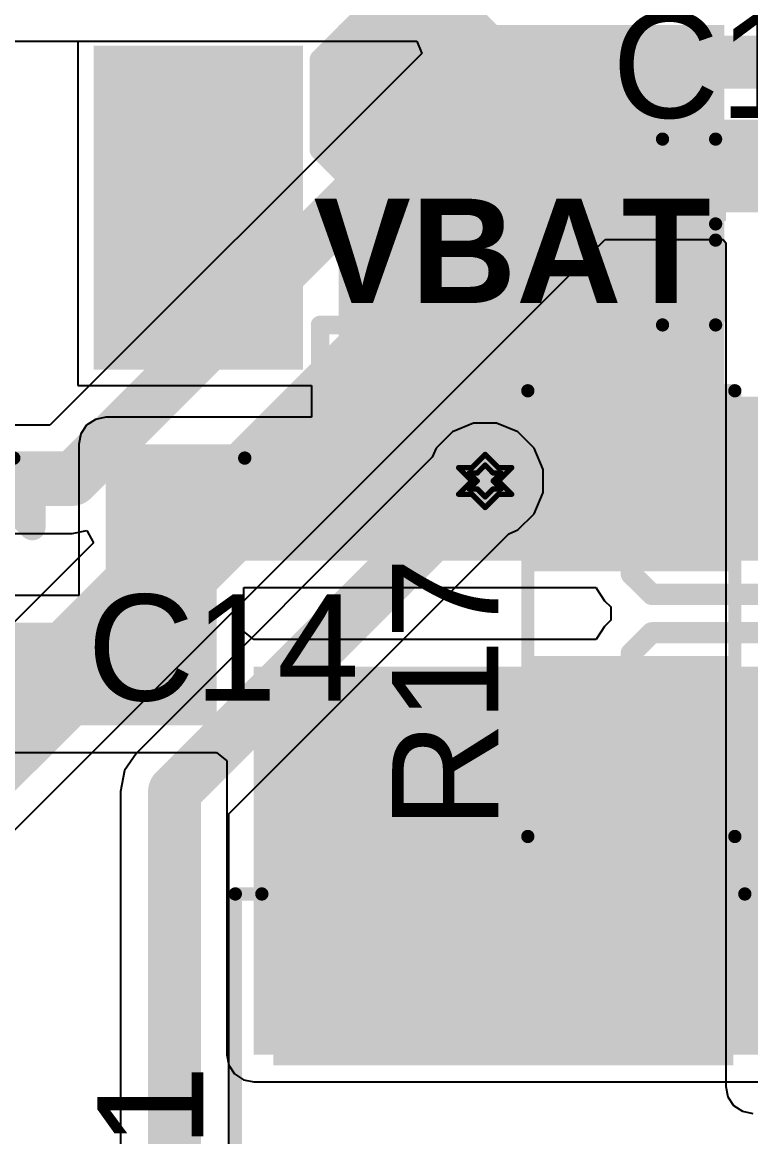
# Model space of a CAD drawing. Header units: inches. Extents: x -18 to 237, y -41 to 211.
# Drawn here: x 17.44 to 24.42, y 99.42 to 110.09 of the extents above; entities that cross this region are included whole.
import ezdxf

# ---------------------------------------------------------------- set-up
doc = ezdxf.new("R2010")
doc.units = ezdxf.units.IN
for name, color, linetype in [('Bottom Layer', 5, 'Continuous'), ('Bottom Solder', 6, 'Continuous'), ('Drill Drawing', 1, 'Continuous'), ('Top Layer', 1, 'Continuous'), ('Top Overlay', 2, 'Continuous'), ('Top Paste', 8, 'Continuous'), ('Top Solder', 216, 'Continuous'), ('Via Holes', 16, 'Continuous')]:
    doc.layers.add(name, color=color, linetype=linetype)
doc.styles.add('Arial', font='', dxfattribs={"height": 0.2})
doc.styles.add('Arial_Bold', font='', dxfattribs={"height": 0.2})
doc.styles.get('Arial').set_extended_font_data('Arial')
doc.styles.get('Arial_Bold').set_extended_font_data('Arial', bold=True)

# ---------------------------------------------------------------- blocks, each defined once
blk = doc.blocks.new('R___1206_66')
at = {"layer": 'Top Layer'}
for points in [[(-2.032, 0.889), (-0.508, 0.889), (-0.508, -0.889), (-2.032, -0.889)], [(0.508, 0.889), (2.032, 0.889), (2.032, -0.889), (0.508, -0.889)]]:
    blk.add_hatch(color=1, dxfattribs=at).paths.add_polyline_path(points)
at = {"layer": 'Top Paste'}
for points in [[(-2.032, 0.889), (-0.508, 0.889), (-0.508, -0.889), (-2.032, -0.889)], [(0.508, 0.889), (2.032, 0.889), (2.032, -0.889), (0.508, -0.889)]]:
    blk.add_hatch(color=8, dxfattribs=at).paths.add_polyline_path(points)
at = {"layer": 'Top Solder'}
for points in [[(-2.1336, 0.9906), (-0.4064, 0.9906), (-0.4064, -0.9906), (-2.1336, -0.9906)], [(0.4064, 0.9906), (2.1336, 0.9906), (2.1336, -0.9906), (0.4064, -0.9906)]]:
    blk.add_hatch(color=216, dxfattribs=at).paths.add_polyline_path(points)
at = {"layer": 'Top Overlay'}
for points in [[(-2.1336, 0.9906, 0.127, 0.127, 0), (2.1336, 0.9906, 0.127, 0.127, 0)], [(-2.1336, 0.9906, 0.127, 0.127, 0), (-2.1336, -0.9906, 0.127, 0.127, 0)], [(2.1336, 0.9906, 0.127, 0.127, 0), (2.1336, -0.9906, 0.127, 0.127, 0)], [(-2.1336, -0.9906, 0.127, 0.127, 0), (2.1336, -0.9906, 0.127, 0.127, 0)]]:
    blk.add_lwpolyline(points, format="xyseb", dxfattribs=at)
for points in [[(-2.16535, 0.9906, 0.0635, 0.0635, 1), (-2.10185, 0.9906, 0.0635, 0.0635, 1)], [(-2.16535, 0.9906, 0.0635, 0.0635, 1), (-2.10185, 0.9906, 0.0635, 0.0635, 1)], [(2.10185, 0.9906, 0.0635, 0.0635, 1), (2.16535, 0.9906, 0.0635, 0.0635, 1)], [(2.10185, 0.9906, 0.0635, 0.0635, 1), (2.16535, 0.9906, 0.0635, 0.0635, 1)], [(-2.16535, -0.9906, 0.0635, 0.0635, 1), (-2.10185, -0.9906, 0.0635, 0.0635, 1)], [(-2.16535, -0.9906, 0.0635, 0.0635, 1), (-2.10185, -0.9906, 0.0635, 0.0635, 1)], [(2.10185, -0.9906, 0.0635, 0.0635, 1), (2.16535, -0.9906, 0.0635, 0.0635, 1)], [(2.10185, -0.9906, 0.0635, 0.0635, 1), (2.16535, -0.9906, 0.0635, 0.0635, 1)]]:
    blk.add_lwpolyline(points, format="xyseb", close=True, dxfattribs=at)
blk = doc.blocks.new('T__________91')
at = {"layer": 'Top Layer'}
blk.add_hatch(color=1, dxfattribs=at).paths.add_polyline_path([(0.381, 0.762), (-0.381, 0.762), (-0.762, 0.381), (-0.762, -0.381), (-0.381, -0.762), (0.381, -0.762), (0.762, -0.381), (0.762, 0.381)])
at = {"layer": 'Top Paste'}
blk.add_hatch(color=8, dxfattribs=at).paths.add_polyline_path([(0.381, 0.762), (-0.381, 0.762), (-0.762, 0.381), (-0.762, -0.381), (-0.381, -0.762), (0.381, -0.762), (0.762, -0.381), (0.762, 0.381)])
at = {"layer": 'Top Solder'}
blk.add_hatch(color=216, dxfattribs=at).paths.add_polyline_path([(0.432, 0.864), (-0.432, 0.864), (-0.864, 0.432), (-0.864, -0.432), (-0.432, -0.864), (0.432, -0.864), (0.864, -0.432), (0.864, 0.432)])
at = {"layer": 'Top Overlay'}
for points in [[(-0.432, 0.94, 0.2, 0.2, 0), (-0.94, 0.432, 0.2, 0.2, 0)], [(-0.432, 0.94, 0.2, 0.2, 0), (0.432, 0.94, 0.2, 0.2, 0)], [(-0.432, 0.94, 0.2, 0.2, 0), (0.432, 0.94, 0.2, 0.2, 0)], [(0.432, 0.94, 0.2, 0.2, 0), (0.94, 0.432, 0.2, 0.2, 0)], [(-0.94, 0.432, 0.2, 0.2, 0), (-0.94, -0.432, 0.2, 0.2, 0)], [(0.94, 0.432, 0.2, 0.2, 0), (0.94, -0.432, 0.2, 0.2, 0)], [(-0.94, -0.432, 0.2, 0.2, 0), (-0.432, -0.94, 0.2, 0.2, 0)], [(0.94, -0.432, 0.2, 0.2, 0), (0.432, -0.94, 0.2, 0.2, 0)], [(-0.432, -0.94, 0.2, 0.2, 0), (0.432, -0.94, 0.2, 0.2, 0)], [(-0.432, -0.94, 0.2, 0.2, 0), (0.432, -0.94, 0.2, 0.2, 0)]]:
    blk.add_lwpolyline(points, format="xyseb", dxfattribs=at)
for points in [[(-0.482, 0.94, 0.1, 0.1, 1), (-0.382, 0.94, 0.1, 0.1, 1)], [(-0.482, 0.94, 0.1, 0.1, 1), (-0.382, 0.94, 0.1, 0.1, 1)], [(-0.482, 0.94, 0.1, 0.1, 1), (-0.382, 0.94, 0.1, 0.1, 1)], [(0.382, 0.94, 0.1, 0.1, 1), (0.482, 0.94, 0.1, 0.1, 1)], [(0.382, 0.94, 0.1, 0.1, 1), (0.482, 0.94, 0.1, 0.1, 1)], [(0.382, 0.94, 0.1, 0.1, 1), (0.482, 0.94, 0.1, 0.1, 1)], [(-0.99, 0.432, 0.1, 0.1, 1), (-0.89, 0.432, 0.1, 0.1, 1)], [(-0.99, 0.432, 0.1, 0.1, 1), (-0.89, 0.432, 0.1, 0.1, 1)], [(0.89, 0.432, 0.1, 0.1, 1), (0.99, 0.432, 0.1, 0.1, 1)], [(0.89, 0.432, 0.1, 0.1, 1), (0.99, 0.432, 0.1, 0.1, 1)], [(-0.99, -0.432, 0.1, 0.1, 1), (-0.89, -0.432, 0.1, 0.1, 1)], [(-0.99, -0.432, 0.1, 0.1, 1), (-0.89, -0.432, 0.1, 0.1, 1)], [(0.89, -0.432, 0.1, 0.1, 1), (0.99, -0.432, 0.1, 0.1, 1)], [(0.89, -0.432, 0.1, 0.1, 1), (0.99, -0.432, 0.1, 0.1, 1)], [(-0.482, -0.94, 0.1, 0.1, 1), (-0.382, -0.94, 0.1, 0.1, 1)], [(-0.482, -0.94, 0.1, 0.1, 1), (-0.382, -0.94, 0.1, 0.1, 1)], [(-0.482, -0.94, 0.1, 0.1, 1), (-0.382, -0.94, 0.1, 0.1, 1)], [(0.382, -0.94, 0.1, 0.1, 1), (0.482, -0.94, 0.1, 0.1, 1)], [(0.382, -0.94, 0.1, 0.1, 1), (0.482, -0.94, 0.1, 0.1, 1)], [(0.382, -0.94, 0.1, 0.1, 1), (0.482, -0.94, 0.1, 0.1, 1)]]:
    blk.add_lwpolyline(points, format="xyseb", close=True, dxfattribs=at)
blk = doc.blocks.new('VLS5045EX_3R3N_102')
at = {"layer": 'Top Layer'}
for points in [[(-2.6, 2.1), (-1, 2.1), (-1, -2.1), (-2.6, -2.1)], [(1, 2.1), (2.6, 2.1), (2.6, -2.1), (1, -2.1)]]:
    blk.add_hatch(color=1, dxfattribs=at).paths.add_polyline_path(points)
at = {"layer": 'Top Paste'}
for points in [[(-2.6, 2.1), (-1, 2.1), (-1, -2.1), (-2.6, -2.1)], [(1, 2.1), (2.6, 2.1), (2.6, -2.1), (1, -2.1)]]:
    blk.add_hatch(color=8, dxfattribs=at).paths.add_polyline_path(points)
at = {"layer": 'Top Solder'}
for points in [[(-2.702, 2.202), (-0.898, 2.202), (-0.898, -2.202), (-2.702, -2.202)], [(0.898, 2.202), (2.702, 2.202), (2.702, -2.202), (0.898, -2.202)]]:
    blk.add_hatch(color=216, dxfattribs=at).paths.add_polyline_path(points)
at = {"layer": 'Top Overlay'}
for points in [[(-2.54, 2.565, 0.127, 0.127, 0), (2.54, 2.565, 0.127, 0.127, 0)], [(-2.54, 2.565, 0.127, 0.127, 0), (-2.54, 2.311, 0.127, 0.127, 0)], [(2.54, 2.565, 0.127, 0.127, 0), (2.54, 2.311, 0.127, 0.127, 0)], [(-2.54, -2.311, 0.127, 0.127, 0), (-2.54, -2.565, 0.127, 0.127, 0)], [(2.54, -2.311, 0.127, 0.127, 0), (2.54, -2.565, 0.127, 0.127, 0)], [(-2.54, -2.565, 0.127, 0.127, 0), (2.54, -2.565, 0.127, 0.127, 0)]]:
    blk.add_lwpolyline(points, format="xyseb", dxfattribs=at)
for points in [[(-2.572, 2.565, 0.0635, 0.0635, 1), (-2.508, 2.565, 0.0635, 0.0635, 1)], [(-2.572, 2.565, 0.0635, 0.0635, 1), (-2.508, 2.565, 0.0635, 0.0635, 1)], [(2.508, 2.565, 0.0635, 0.0635, 1), (2.572, 2.565, 0.0635, 0.0635, 1)], [(2.508, 2.565, 0.0635, 0.0635, 1), (2.572, 2.565, 0.0635, 0.0635, 1)], [(-2.572, 2.311, 0.0635, 0.0635, 1), (-2.508, 2.311, 0.0635, 0.0635, 1)], [(2.508, 2.311, 0.0635, 0.0635, 1), (2.572, 2.311, 0.0635, 0.0635, 1)], [(-2.572, -2.311, 0.0635, 0.0635, 1), (-2.508, -2.311, 0.0635, 0.0635, 1)], [(2.508, -2.311, 0.0635, 0.0635, 1), (2.572, -2.311, 0.0635, 0.0635, 1)], [(-2.572, -2.565, 0.0635, 0.0635, 1), (-2.508, -2.565, 0.0635, 0.0635, 1)], [(-2.572, -2.565, 0.0635, 0.0635, 1), (-2.508, -2.565, 0.0635, 0.0635, 1)], [(2.508, -2.565, 0.0635, 0.0635, 1), (2.572, -2.565, 0.0635, 0.0635, 1)], [(2.508, -2.565, 0.0635, 0.0635, 1), (2.572, -2.565, 0.0635, 0.0635, 1)]]:
    blk.add_lwpolyline(points, format="xyseb", close=True, dxfattribs=at)
blk = doc.blocks.new('1_25_2PWB_108')
at = {"layer": 'Top Layer'}
for points in [[(-1.025, 2.175), (-0.225, 2.175), (-0.225, 0.375), (-1.025, 0.375)], [(0.225, 2.175), (1.025, 2.175), (1.025, 0.375), (0.225, 0.375)], [(-3.875, 0.175), (-2.075, 0.175), (-2.075, -2.725), (-3.875, -2.725)], [(3.875, -2.725), (2.075, -2.725), (2.075, 0.175), (3.875, 0.175)]]:
    blk.add_hatch(color=1, dxfattribs=at).paths.add_polyline_path(points)
at = {"layer": 'Top Paste'}
for points in [[(-1.025, 2.175), (-0.225, 2.175), (-0.225, 0.375), (-1.025, 0.375)], [(0.225, 2.175), (1.025, 2.175), (1.025, 0.375), (0.225, 0.375)], [(-3.875, 0.175), (-2.075, 0.175), (-2.075, -2.725), (-3.875, -2.725)], [(3.875, -2.725), (2.075, -2.725), (2.075, 0.175), (3.875, 0.175)]]:
    blk.add_hatch(color=8, dxfattribs=at).paths.add_polyline_path(points)
at = {"layer": 'Top Solder'}
for points in [[(-1.127, 2.277), (-0.123, 2.277), (-0.123, 0.273), (-1.127, 0.273)], [(0.123, 2.277), (1.127, 2.277), (1.127, 0.273), (0.123, 0.273)], [(-3.977, 0.277), (-1.973, 0.277), (-1.973, -2.827), (-3.977, -2.827)], [(3.977, -2.827), (1.973, -2.827), (1.973, 0.277), (3.977, 0.277)]]:
    blk.add_hatch(color=216, dxfattribs=at).paths.add_polyline_path(points)
at = {"layer": 'Top Overlay'}
for points in [[(-1.387, 1.783, 0.254, 0.254, 0), (-1.387, 1.529, 0.254, 0.254, 0)], [(-1.26, 1.656, 0.254, 0.254, 0), (-1.387, 1.783, 0.254, 0.254, 0)], [(-1.26, 1.656, 0.254, 0.254, 0), (-1.387, 1.529, 0.254, 0.254, 0)], [(-1.209, 1.123, 0.127, 0.127, 0), (-3.419, 1.123, 0.127, 0.127, 0)], [(3.419, 1.123, 0.127, 0.127, 0), (1.209, 1.123, 0.127, 0.127, 0)], [(0.025, -2.921, 0.254, 0.254, 0), (-0.229, -3.175, 0.254, 0.254, 0)], [(0.279, -3.175, 0.254, 0.254, 0), (0.025, -2.921, 0.254, 0.254, 0)], [(0.279, -3.175, 0.254, 0.254, 0), (-0.229, -3.175, 0.254, 0.254, 0)], [(3.524, -3.48, 0.127, 0.127, 0), (-3.597, -3.475, 0.127, 0.127, 0)]]:
    blk.add_lwpolyline(points, format="xyseb", dxfattribs=at)
for points in [[(-1.45, 1.783, 0.127, 0.127, 1), (-1.323, 1.783, 0.127, 0.127, 1)], [(-1.45, 1.783, 0.127, 0.127, 1), (-1.323, 1.783, 0.127, 0.127, 1)], [(-1.323, 1.656, 0.127, 0.127, 1), (-1.196, 1.656, 0.127, 0.127, 1)], [(-1.323, 1.656, 0.127, 0.127, 1), (-1.196, 1.656, 0.127, 0.127, 1)], [(-1.45, 1.529, 0.127, 0.127, 1), (-1.323, 1.529, 0.127, 0.127, 1)], [(-1.45, 1.529, 0.127, 0.127, 1), (-1.323, 1.529, 0.127, 0.127, 1)], [(-3.451, 1.123, 0.0635, 0.0635, 1), (-3.387, 1.123, 0.0635, 0.0635, 1)], [(-1.241, 1.123, 0.0635, 0.0635, 1), (-1.177, 1.123, 0.0635, 0.0635, 1)], [(1.177, 1.123, 0.0635, 0.0635, 1), (1.241, 1.123, 0.0635, 0.0635, 1)], [(3.387, 1.123, 0.0635, 0.0635, 1), (3.451, 1.123, 0.0635, 0.0635, 1)], [(-0.038, -2.921, 0.127, 0.127, 1), (0.089, -2.921, 0.127, 0.127, 1)], [(-0.038, -2.921, 0.127, 0.127, 1), (0.089, -2.921, 0.127, 0.127, 1)], [(-0.292, -3.175, 0.127, 0.127, 1), (-0.165, -3.175, 0.127, 0.127, 1)], [(-0.292, -3.175, 0.127, 0.127, 1), (-0.165, -3.175, 0.127, 0.127, 1)], [(0.216, -3.175, 0.127, 0.127, 1), (0.343, -3.175, 0.127, 0.127, 1)], [(0.216, -3.175, 0.127, 0.127, 1), (0.343, -3.175, 0.127, 0.127, 1)], [(-3.629, -3.475, 0.0635, 0.0635, 1), (-3.565, -3.475, 0.0635, 0.0635, 1)], [(3.492, -3.48, 0.0635, 0.0635, 1), (3.556, -3.48, 0.0635, 0.0635, 1)]]:
    blk.add_lwpolyline(points, format="xyseb", close=True, dxfattribs=at)
blk = doc.blocks.new('C___0402_149')
at = {"layer": 'Top Layer'}
for points in [[(-0.699, -0.318), (-0.699, 0.318), (-0.241, 0.318), (-0.241, -0.318)], [(0.241, -0.318), (0.241, 0.318), (0.699, 0.318), (0.699, -0.318)]]:
    blk.add_hatch(color=1, dxfattribs=at).paths.add_polyline_path(points)
at = {"layer": 'Top Paste'}
for points in [[(-0.699, -0.318), (-0.699, 0.318), (-0.241, 0.318), (-0.241, -0.318)], [(0.241, -0.318), (0.241, 0.318), (0.699, 0.318), (0.699, -0.318)]]:
    blk.add_hatch(color=8, dxfattribs=at).paths.add_polyline_path(points)
at = {"layer": 'Top Solder'}
for points in [[(-0.758, -0.377), (-0.758, 0.377), (-0.181, 0.377), (-0.181, -0.377)], [(0.181, -0.377), (0.181, 0.377), (0.758, 0.377), (0.758, -0.377)]]:
    blk.add_hatch(color=216, dxfattribs=at).paths.add_polyline_path(points)
at = {"layer": 'Top Overlay'}
for points in [[(-0.787, -0.406, 0.127, 0.127, 0), (-0.787, 0.406, 0.127, 0.127, 0)], [(-0.787, 0.406, 0.127, 0.127, 0), (-0.279, 0.406, 0.127, 0.127, 0)], [(0.279, 0.406, 0.127, 0.127, 0), (0.787, 0.406, 0.127, 0.127, 0)], [(0.787, -0.406, 0.127, 0.127, 0), (0.787, 0.406, 0.127, 0.127, 0)], [(-0.787, -0.406, 0.127, 0.127, 0), (-0.279, -0.406, 0.127, 0.127, 0)], [(0.279, -0.406, 0.127, 0.127, 0), (0.787, -0.406, 0.127, 0.127, 0)]]:
    blk.add_lwpolyline(points, format="xyseb", dxfattribs=at)
for points in [[(-0.819, 0.406, 0.0635, 0.0635, 1), (-0.756, 0.406, 0.0635, 0.0635, 1)], [(-0.819, 0.406, 0.0635, 0.0635, 1), (-0.756, 0.406, 0.0635, 0.0635, 1)], [(-0.311, 0.406, 0.0635, 0.0635, 1), (-0.248, 0.406, 0.0635, 0.0635, 1)], [(0.248, 0.406, 0.0635, 0.0635, 1), (0.311, 0.406, 0.0635, 0.0635, 1)], [(0.756, 0.406, 0.0635, 0.0635, 1), (0.819, 0.406, 0.0635, 0.0635, 1)], [(0.756, 0.406, 0.0635, 0.0635, 1), (0.819, 0.406, 0.0635, 0.0635, 1)], [(-0.819, -0.406, 0.0635, 0.0635, 1), (-0.756, -0.406, 0.0635, 0.0635, 1)], [(-0.819, -0.406, 0.0635, 0.0635, 1), (-0.756, -0.406, 0.0635, 0.0635, 1)], [(-0.311, -0.406, 0.0635, 0.0635, 1), (-0.248, -0.406, 0.0635, 0.0635, 1)], [(0.248, -0.406, 0.0635, 0.0635, 1), (0.311, -0.406, 0.0635, 0.0635, 1)], [(0.756, -0.406, 0.0635, 0.0635, 1), (0.819, -0.406, 0.0635, 0.0635, 1)], [(0.756, -0.406, 0.0635, 0.0635, 1), (0.819, -0.406, 0.0635, 0.0635, 1)]]:
    blk.add_lwpolyline(points, format="xyseb", close=True, dxfattribs=at)
blk = doc.blocks.new('C___0402_150')
at = {"layer": 'Top Layer'}
for points in [[(-0.699, -0.318), (-0.699, 0.318), (-0.241, 0.318), (-0.241, -0.318)], [(0.241, -0.318), (0.241, 0.318), (0.699, 0.318), (0.699, -0.318)]]:
    blk.add_hatch(color=1, dxfattribs=at).paths.add_polyline_path(points)
at = {"layer": 'Top Paste'}
for points in [[(-0.699, -0.318), (-0.699, 0.318), (-0.241, 0.318), (-0.241, -0.318)], [(0.241, -0.318), (0.241, 0.318), (0.699, 0.318), (0.699, -0.318)]]:
    blk.add_hatch(color=8, dxfattribs=at).paths.add_polyline_path(points)
at = {"layer": 'Top Solder'}
for points in [[(-0.758, -0.377), (-0.758, 0.377), (-0.181, 0.377), (-0.181, -0.377)], [(0.181, -0.377), (0.181, 0.377), (0.758, 0.377), (0.758, -0.377)]]:
    blk.add_hatch(color=216, dxfattribs=at).paths.add_polyline_path(points)
at = {"layer": 'Top Overlay'}
for points in [[(-0.787, 0.406, 0.127, 0.127, 0), (-0.279, 0.406, 0.127, 0.127, 0)], [(-0.787, -0.406, 0.127, 0.127, 0), (-0.787, 0.406, 0.127, 0.127, 0)], [(0.279, 0.406, 0.127, 0.127, 0), (0.787, 0.406, 0.127, 0.127, 0)], [(0.787, -0.406, 0.127, 0.127, 0), (0.787, 0.406, 0.127, 0.127, 0)], [(-0.787, -0.406, 0.127, 0.127, 0), (-0.279, -0.406, 0.127, 0.127, 0)], [(0.279, -0.406, 0.127, 0.127, 0), (0.787, -0.406, 0.127, 0.127, 0)]]:
    blk.add_lwpolyline(points, format="xyseb", dxfattribs=at)
for points in [[(-0.819, 0.406, 0.0635, 0.0635, 1), (-0.756, 0.406, 0.0635, 0.0635, 1)], [(-0.819, 0.406, 0.0635, 0.0635, 1), (-0.756, 0.406, 0.0635, 0.0635, 1)], [(-0.311, 0.406, 0.0635, 0.0635, 1), (-0.248, 0.406, 0.0635, 0.0635, 1)], [(0.248, 0.406, 0.0635, 0.0635, 1), (0.311, 0.406, 0.0635, 0.0635, 1)], [(0.756, 0.406, 0.0635, 0.0635, 1), (0.819, 0.406, 0.0635, 0.0635, 1)], [(0.756, 0.406, 0.0635, 0.0635, 1), (0.819, 0.406, 0.0635, 0.0635, 1)], [(-0.819, -0.406, 0.0635, 0.0635, 1), (-0.756, -0.406, 0.0635, 0.0635, 1)], [(-0.819, -0.406, 0.0635, 0.0635, 1), (-0.756, -0.406, 0.0635, 0.0635, 1)], [(-0.311, -0.406, 0.0635, 0.0635, 1), (-0.248, -0.406, 0.0635, 0.0635, 1)], [(0.248, -0.406, 0.0635, 0.0635, 1), (0.311, -0.406, 0.0635, 0.0635, 1)], [(0.756, -0.406, 0.0635, 0.0635, 1), (0.819, -0.406, 0.0635, 0.0635, 1)], [(0.756, -0.406, 0.0635, 0.0635, 1), (0.819, -0.406, 0.0635, 0.0635, 1)]]:
    blk.add_lwpolyline(points, format="xyseb", close=True, dxfattribs=at)

msp = doc.modelspace()

# ---------------------------------------------------------------- hatches: boundary and pattern name
at = {"layer": 'Bottom Layer'}
h = msp.add_hatch(color=5, dxfattribs=at)
edge = h.paths.add_edge_path()
edge.add_arc((21.874, 105.697), 0.3, 0, 360)
at = {"layer": 'Bottom Solder'}
h = msp.add_hatch(color=6, dxfattribs=at)
edge = h.paths.add_edge_path()
edge.add_arc((21.874, 105.697), 0.402, 0, 360)
at = {"layer": 'Top Layer'}
for points in [[(20.472, 104.935), (24.162, 104.935), (24.162, 110.062), (20.472, 110.062)], [(22.384, 104.935), (28.227, 104.935), (28.227, 106.504), (22.384, 106.504)], [(18.243, 104.935), (22.836, 104.935), (22.836, 106.048), (18.243, 106.048)], [(18.243, 106.048), (18.243, 103.455), (19.304, 103.455), (19.304, 106.048)], [(15.011, 103.356), (19.304, 103.356), (19.304, 104.342), (15.011, 104.342)], [(19.66, 100.203), (25.425, 100.203), (25.425, 103.919), (19.66, 103.919)]]:
    msp.add_hatch(color=1, dxfattribs=at).paths.add_polyline_path(points)
h = msp.add_hatch(color=1, dxfattribs=at)
edge = h.paths.add_edge_path()
edge.add_arc((21.874, 105.697), 0.3, 0, 360)
at = {"layer": 'Top Solder'}
h = msp.add_hatch(color=216, dxfattribs=at)
edge = h.paths.add_edge_path()
edge.add_arc((21.874, 105.697), 0.402, 0, 360)
at = {"layer": 'Via Holes'}
h = msp.add_hatch(color=7, dxfattribs=at)
edge = h.paths.add_edge_path()
edge.add_arc((21.874, 105.697), 0.15, 0, 360)

# ---------------------------------------------------------------- linework, layer by layer
at = {"layer": 'Bottom Layer'}
for p, q in [((-2.794, 109.909), (21.22, 109.909)), ((21.22, 109.909), (21.269, 109.791)), ((21.269, 109.791), (17.707, 106.23)), ((16.245, 101.232), (23.021, 108.008)), ((23.021, 108.008), (24.151, 108.008)), ((24.151, 108.008), (24.176, 107.978)), ((24.176, 107.978), (24.176, 107.445)), ((24.176, 107.445), (24.176, 100.841)), ((17.707, 106.23), (13.38, 106.23)), ((21.56, 106.167), (21.405, 106.011)), ((21.764, 106.251), (21.56, 106.167)), ((21.984, 106.251), (21.764, 106.251)), ((22.188, 106.167), (21.984, 106.251)), ((22.344, 106.011), (22.188, 106.167)), ((21.405, 106.011), (21.368, 105.924)), ((22.428, 105.807), (22.344, 106.011)), ((21.368, 105.924), (18.536, 103.092)), ((22.428, 105.587), (22.428, 105.807)), ((22.344, 105.383), (22.428, 105.587)), ((22.188, 105.228), (22.344, 105.383)), ((17.922, 105.194), (18.062, 105.222)), ((18.062, 105.222), (18.125, 105.105)), ((22.101, 105.191), (22.188, 105.228)), ((13.38, 105.194), (17.922, 105.194)), ((18.125, 105.105), (15.455, 102.435)), ((19.42, 102.511), (22.101, 105.191)), ((18.536, 103.092), (18.424, 102.924)), ((18.424, 102.924), (18.384, 102.725)), ((18.384, 102.725), (18.384, 87.736)), ((19.42, 94.691), (19.42, 102.511)), ((24.176, 100.841), (24.176, 99.901)), ((24.176, 99.901), (24.196, 99.802)), ((24.196, 99.802), (24.252, 99.718)), ((24.252, 99.718), (24.336, 99.662)), ((24.336, 99.662), (24.435, 99.642))]:
    msp.add_line(p, q, dxfattribs=at)
for points in [[(17.922, 105.712, 0.508, 0.508, 0), (21.916, 109.706, 0.508, 0.508, 0)], [(21.916, 109.706, 0.508, 0.508, 0), (38.758, 109.706, 0.508, 0.508, 0)], [(15.747, 101.73, 0.889, 0.889, 0), (22.73, 108.713, 0.889, 0.889, 0)], [(22.73, 108.713, 0.889, 0.889, 0), (35.461, 108.713, 0.889, 0.889, 0)], [(13.183, 105.712, 0.508, 0.508, 0), (17.922, 105.712, 0.508, 0.508, 0)], [(18.902, 102.725, 0.508, 0.508, 0), (21.874, 105.697, 0.508, 0.508, 0)], [(18.902, 87.736, 0.508, 0.508, 0), (18.902, 102.725, 0.508, 0.508, 0)]]:
    msp.add_lwpolyline(points, format="xyseb", dxfattribs=at)
for points in [[(21.789, 109.706, 0.254, 0.254, 1), (22.043, 109.706, 0.254, 0.254, 1)], [(21.789, 109.706, 0.254, 0.254, 1), (22.043, 109.706, 0.254, 0.254, 1)], [(22.507, 108.713, 0.445, 0.445, 1), (22.952, 108.713, 0.445, 0.445, 1)], [(22.507, 108.713, 0.445, 0.445, 1), (22.952, 108.713, 0.445, 0.445, 1)], [(17.795, 105.712, 0.254, 0.254, 1), (18.049, 105.712, 0.254, 0.254, 1)], [(17.795, 105.712, 0.254, 0.254, 1), (18.049, 105.712, 0.254, 0.254, 1)], [(21.747, 105.697, 0.254, 0.254, 1), (22.001, 105.697, 0.254, 0.254, 1)], [(18.775, 102.725, 0.254, 0.254, 1), (19.029, 102.725, 0.254, 0.254, 1)], [(18.775, 102.725, 0.254, 0.254, 1), (19.029, 102.725, 0.254, 0.254, 1)]]:
    msp.add_lwpolyline(points, format="xyseb", close=True, dxfattribs=at)
at = {"layer": 'Drill Drawing'}
for points in [[(21.747, 105.824, 0.0508, 0.0508, 0), (21.874, 105.951, 0.0508, 0.0508, 0)], [(21.874, 105.951, 0.0508, 0.0508, 0), (22.001, 105.824, 0.0508, 0.0508, 0)], [(21.62, 105.824, 0.0508, 0.0508, 0), (21.747, 105.697, 0.0508, 0.0508, 0)], [(21.62, 105.824, 0.0508, 0.0508, 0), (21.747, 105.824, 0.0508, 0.0508, 0)], [(21.798, 105.773, 0.0508, 0.0508, 0), (21.874, 105.85, 0.0508, 0.0508, 0)], [(21.874, 105.85, 0.0508, 0.0508, 0), (21.95, 105.773, 0.0508, 0.0508, 0)], [(22.001, 105.824, 0.0508, 0.0508, 0), (22.128, 105.824, 0.0508, 0.0508, 0)], [(22.001, 105.697, 0.0508, 0.0508, 0), (22.128, 105.824, 0.0508, 0.0508, 0)], [(21.722, 105.773, 0.0508, 0.0508, 0), (21.798, 105.697, 0.0508, 0.0508, 0)], [(21.722, 105.773, 0.0508, 0.0508, 0), (21.798, 105.773, 0.0508, 0.0508, 0)], [(21.95, 105.773, 0.0508, 0.0508, 0), (22.027, 105.773, 0.0508, 0.0508, 0)], [(21.95, 105.697, 0.0508, 0.0508, 0), (22.027, 105.773, 0.0508, 0.0508, 0)], [(21.62, 105.57, 0.0508, 0.0508, 0), (21.747, 105.697, 0.0508, 0.0508, 0)], [(21.722, 105.621, 0.0508, 0.0508, 0), (21.798, 105.697, 0.0508, 0.0508, 0)], [(21.722, 105.621, 0.0508, 0.0508, 0), (21.798, 105.621, 0.0508, 0.0508, 0)], [(21.798, 105.621, 0.0508, 0.0508, 0), (21.874, 105.545, 0.0508, 0.0508, 0)], [(21.874, 105.545, 0.0508, 0.0508, 0), (21.95, 105.621, 0.0508, 0.0508, 0)], [(21.95, 105.697, 0.0508, 0.0508, 0), (22.027, 105.621, 0.0508, 0.0508, 0)], [(21.95, 105.621, 0.0508, 0.0508, 0), (22.027, 105.621, 0.0508, 0.0508, 0)], [(22.001, 105.697, 0.0508, 0.0508, 0), (22.128, 105.57, 0.0508, 0.0508, 0)], [(21.62, 105.57, 0.0508, 0.0508, 0), (21.747, 105.57, 0.0508, 0.0508, 0)], [(21.747, 105.57, 0.0508, 0.0508, 0), (21.874, 105.443, 0.0508, 0.0508, 0)], [(21.874, 105.443, 0.0508, 0.0508, 0), (22.001, 105.57, 0.0508, 0.0508, 0)], [(22.001, 105.57, 0.0508, 0.0508, 0), (22.128, 105.57, 0.0508, 0.0508, 0)]]:
    msp.add_lwpolyline(points, format="xyseb", dxfattribs=at)
for points in [[(21.861, 105.951, 0.0254, 0.0254, 1), (21.887, 105.951, 0.0254, 0.0254, 1)], [(21.861, 105.951, 0.0254, 0.0254, 1), (21.887, 105.951, 0.0254, 0.0254, 1)], [(21.607, 105.824, 0.0254, 0.0254, 1), (21.633, 105.824, 0.0254, 0.0254, 1)], [(21.607, 105.824, 0.0254, 0.0254, 1), (21.633, 105.824, 0.0254, 0.0254, 1)], [(21.734, 105.824, 0.0254, 0.0254, 1), (21.76, 105.824, 0.0254, 0.0254, 1)], [(21.734, 105.824, 0.0254, 0.0254, 1), (21.76, 105.824, 0.0254, 0.0254, 1)], [(21.861, 105.85, 0.0254, 0.0254, 1), (21.887, 105.85, 0.0254, 0.0254, 1)], [(21.861, 105.85, 0.0254, 0.0254, 1), (21.887, 105.85, 0.0254, 0.0254, 1)], [(21.988, 105.824, 0.0254, 0.0254, 1), (22.014, 105.824, 0.0254, 0.0254, 1)], [(21.988, 105.824, 0.0254, 0.0254, 1), (22.014, 105.824, 0.0254, 0.0254, 1)], [(22.115, 105.824, 0.0254, 0.0254, 1), (22.141, 105.824, 0.0254, 0.0254, 1)], [(22.115, 105.824, 0.0254, 0.0254, 1), (22.141, 105.824, 0.0254, 0.0254, 1)], [(21.709, 105.773, 0.0254, 0.0254, 1), (21.734, 105.773, 0.0254, 0.0254, 1)], [(21.709, 105.773, 0.0254, 0.0254, 1), (21.734, 105.773, 0.0254, 0.0254, 1)], [(21.785, 105.773, 0.0254, 0.0254, 1), (21.811, 105.773, 0.0254, 0.0254, 1)], [(21.785, 105.773, 0.0254, 0.0254, 1), (21.811, 105.773, 0.0254, 0.0254, 1)], [(21.938, 105.773, 0.0254, 0.0254, 1), (21.963, 105.773, 0.0254, 0.0254, 1)], [(21.938, 105.773, 0.0254, 0.0254, 1), (21.963, 105.773, 0.0254, 0.0254, 1)], [(22.014, 105.773, 0.0254, 0.0254, 1), (22.039, 105.773, 0.0254, 0.0254, 1)], [(22.014, 105.773, 0.0254, 0.0254, 1), (22.039, 105.773, 0.0254, 0.0254, 1)], [(21.709, 105.621, 0.0254, 0.0254, 1), (21.734, 105.621, 0.0254, 0.0254, 1)], [(21.709, 105.621, 0.0254, 0.0254, 1), (21.734, 105.621, 0.0254, 0.0254, 1)], [(21.734, 105.697, 0.0254, 0.0254, 1), (21.76, 105.697, 0.0254, 0.0254, 1)], [(21.734, 105.697, 0.0254, 0.0254, 1), (21.76, 105.697, 0.0254, 0.0254, 1)], [(21.785, 105.697, 0.0254, 0.0254, 1), (21.811, 105.697, 0.0254, 0.0254, 1)], [(21.785, 105.697, 0.0254, 0.0254, 1), (21.811, 105.697, 0.0254, 0.0254, 1)], [(21.785, 105.621, 0.0254, 0.0254, 1), (21.811, 105.621, 0.0254, 0.0254, 1)], [(21.785, 105.621, 0.0254, 0.0254, 1), (21.811, 105.621, 0.0254, 0.0254, 1)], [(21.938, 105.697, 0.0254, 0.0254, 1), (21.963, 105.697, 0.0254, 0.0254, 1)], [(21.938, 105.697, 0.0254, 0.0254, 1), (21.963, 105.697, 0.0254, 0.0254, 1)], [(21.938, 105.621, 0.0254, 0.0254, 1), (21.963, 105.621, 0.0254, 0.0254, 1)], [(21.938, 105.621, 0.0254, 0.0254, 1), (21.963, 105.621, 0.0254, 0.0254, 1)], [(21.988, 105.697, 0.0254, 0.0254, 1), (22.014, 105.697, 0.0254, 0.0254, 1)], [(21.988, 105.697, 0.0254, 0.0254, 1), (22.014, 105.697, 0.0254, 0.0254, 1)], [(22.014, 105.621, 0.0254, 0.0254, 1), (22.039, 105.621, 0.0254, 0.0254, 1)], [(22.014, 105.621, 0.0254, 0.0254, 1), (22.039, 105.621, 0.0254, 0.0254, 1)], [(21.607, 105.57, 0.0254, 0.0254, 1), (21.633, 105.57, 0.0254, 0.0254, 1)], [(21.607, 105.57, 0.0254, 0.0254, 1), (21.633, 105.57, 0.0254, 0.0254, 1)], [(21.734, 105.57, 0.0254, 0.0254, 1), (21.76, 105.57, 0.0254, 0.0254, 1)], [(21.734, 105.57, 0.0254, 0.0254, 1), (21.76, 105.57, 0.0254, 0.0254, 1)], [(21.861, 105.545, 0.0254, 0.0254, 1), (21.887, 105.545, 0.0254, 0.0254, 1)], [(21.861, 105.545, 0.0254, 0.0254, 1), (21.887, 105.545, 0.0254, 0.0254, 1)], [(21.988, 105.57, 0.0254, 0.0254, 1), (22.014, 105.57, 0.0254, 0.0254, 1)], [(21.988, 105.57, 0.0254, 0.0254, 1), (22.014, 105.57, 0.0254, 0.0254, 1)], [(22.115, 105.57, 0.0254, 0.0254, 1), (22.141, 105.57, 0.0254, 0.0254, 1)], [(22.115, 105.57, 0.0254, 0.0254, 1), (22.141, 105.57, 0.0254, 0.0254, 1)], [(21.861, 105.443, 0.0254, 0.0254, 1), (21.887, 105.443, 0.0254, 0.0254, 1)], [(21.861, 105.443, 0.0254, 0.0254, 1), (21.887, 105.443, 0.0254, 0.0254, 1)]]:
    msp.add_lwpolyline(points, format="xyseb", close=True, dxfattribs=at)
at = {"layer": 'Top Layer'}
for p, q in [((14.333, 109.909), (17.975, 109.909)), ((17.975, 109.909), (17.975, 106.61)), ((17.975, 106.61), (20.213, 106.61)), ((20.213, 106.61), (20.213, 106.307)), ((18.144, 106.287), (18.06, 106.231)), ((18.243, 106.307), (18.144, 106.287)), ((20.213, 106.307), (18.243, 106.307)), ((18.06, 106.231), (18.003, 106.147)), ((18.003, 106.147), (17.984, 106.048)), ((17.984, 106.048), (17.984, 104.935)), ((17.984, 104.935), (17.984, 104.935)), ((17.984, 104.935), (17.984, 104.601)), ((19.563, 104.344), (19.563, 104.676)), ((19.563, 104.676), (22.936, 104.676)), ((22.936, 104.676), (22.938, 104.667)), ((17.984, 104.601), (16.275, 104.601)), ((22.938, 104.667), (23.017, 104.55)), ((23.017, 104.55), (23.076, 104.491)), ((23.076, 104.491), (23.076, 104.364)), ((23.076, 104.364), (23.017, 104.305)), ((19.563, 104.342), (19.563, 104.344)), ((19.563, 104.257), (19.563, 104.342)), ((19.66, 104.178), (19.563, 104.257)), ((23.017, 104.305), (22.938, 104.187)), ((22.936, 104.178), (19.66, 104.178)), ((22.938, 104.187), (22.936, 104.178)), ((15.011, 103.097), (19.304, 103.097)), ((19.304, 103.097), (19.401, 103.018)), ((19.401, 103.018), (19.401, 100.203)), ((19.401, 100.203), (19.42, 100.104)), ((19.42, 100.104), (19.476, 100.02)), ((19.476, 100.02), (19.56, 99.964)), ((19.56, 99.964), (19.66, 99.944)), ((19.66, 99.944), (25.425, 99.944))]:
    msp.add_line(p, q, dxfattribs=at)
for points in [[(21.874, 105.697, 0.381, 0.381, 0), (23.273, 105.697, 0.381, 0.381, 0)], [(23.273, 104.806, 0.203, 0.203, 0), (23.273, 105.697, 0.203, 0.203, 0)], [(23.273, 104.806, 0.203, 0.203, 0), (23.469, 104.611, 0.203, 0.203, 0)], [(23.469, 104.611, 0.203, 0.203, 0), (31.421, 104.611, 0.203, 0.203, 0)], [(23.273, 104.048, 0.203, 0.203, 0), (23.469, 104.244, 0.203, 0.203, 0)], [(23.469, 104.244, 0.203, 0.203, 0), (30.406, 104.244, 0.203, 0.203, 0)], [(23.273, 103.157, 0.203, 0.203, 0), (23.273, 104.048, 0.203, 0.203, 0)]]:
    msp.add_lwpolyline(points, format="xyseb", dxfattribs=at)
for points in [[(21.779, 105.697, 0.191, 0.191, 1), (21.969, 105.697, 0.191, 0.191, 1)], [(23.178, 105.697, 0.191, 0.191, 1), (23.368, 105.697, 0.191, 0.191, 1)], [(23.222, 105.697, 0.102, 0.102, 1), (23.324, 105.697, 0.102, 0.102, 1)], [(23.222, 104.806, 0.102, 0.102, 1), (23.324, 104.806, 0.102, 0.102, 1)], [(23.222, 104.806, 0.102, 0.102, 1), (23.324, 104.806, 0.102, 0.102, 1)], [(23.418, 104.611, 0.102, 0.102, 1), (23.519, 104.611, 0.102, 0.102, 1)], [(23.418, 104.611, 0.102, 0.102, 1), (23.519, 104.611, 0.102, 0.102, 1)], [(23.418, 104.244, 0.102, 0.102, 1), (23.519, 104.244, 0.102, 0.102, 1)], [(23.418, 104.244, 0.102, 0.102, 1), (23.519, 104.244, 0.102, 0.102, 1)], [(23.222, 104.048, 0.102, 0.102, 1), (23.324, 104.048, 0.102, 0.102, 1)], [(23.222, 104.048, 0.102, 0.102, 1), (23.324, 104.048, 0.102, 0.102, 1)], [(23.222, 103.157, 0.102, 0.102, 1), (23.324, 103.157, 0.102, 0.102, 1)]]:
    msp.add_lwpolyline(points, format="xyseb", close=True, dxfattribs=at)
at = {"layer": 'Top Overlay'}
for points in [[(20.295, 105.032, 0.178, 0.178, 0), (20.295, 107.191, 0.178, 0.178, 0)], [(20.295, 107.191, 0.178, 0.178, 0), (22.327, 107.191, 0.178, 0.178, 0)], [(22.327, 107.191, 0.178, 0.178, 0), (23.571, 107.191, 0.178, 0.178, 0)], [(20.015, 105.256, 0.178, 0.178, 0), (20.295, 105.256, 0.178, 0.178, 0)], [(20.015, 105.256, 0.178, 0.178, 0), (20.295, 105.032, 0.178, 0.178, 0)], [(20.295, 105.032, 0.178, 0.178, 0), (20.574, 105.256, 0.178, 0.178, 0)], [(20.295, 105.256, 0.178, 0.178, 0), (20.574, 105.256, 0.178, 0.178, 0)]]:
    msp.add_lwpolyline(points, format="xyseb", dxfattribs=at)
for points in [[(20.25, 107.191, 0.0889, 0.0889, 1), (20.339, 107.191, 0.0889, 0.0889, 1)], [(20.25, 107.191, 0.0889, 0.0889, 1), (20.339, 107.191, 0.0889, 0.0889, 1)], [(22.282, 107.191, 0.0889, 0.0889, 1), (22.371, 107.191, 0.0889, 0.0889, 1)], [(22.282, 107.191, 0.0889, 0.0889, 1), (22.371, 107.191, 0.0889, 0.0889, 1)], [(23.527, 107.191, 0.0889, 0.0889, 1), (23.616, 107.191, 0.0889, 0.0889, 1)], [(19.971, 105.256, 0.0889, 0.0889, 1), (20.06, 105.256, 0.0889, 0.0889, 1)], [(19.971, 105.256, 0.0889, 0.0889, 1), (20.06, 105.256, 0.0889, 0.0889, 1)], [(20.25, 105.256, 0.0889, 0.0889, 1), (20.339, 105.256, 0.0889, 0.0889, 1)], [(20.25, 105.256, 0.0889, 0.0889, 1), (20.339, 105.256, 0.0889, 0.0889, 1)], [(20.53, 105.256, 0.0889, 0.0889, 1), (20.618, 105.256, 0.0889, 0.0889, 1)], [(20.53, 105.256, 0.0889, 0.0889, 1), (20.618, 105.256, 0.0889, 0.0889, 1)], [(20.25, 105.032, 0.0889, 0.0889, 1), (20.339, 105.032, 0.0889, 0.0889, 1)], [(20.25, 105.032, 0.0889, 0.0889, 1), (20.339, 105.032, 0.0889, 0.0889, 1)], [(20.25, 105.032, 0.0889, 0.0889, 1), (20.339, 105.032, 0.0889, 0.0889, 1)]]:
    msp.add_lwpolyline(points, format="xyseb", close=True, dxfattribs=at)

# ---------------------------------------------------------------- block references
for name, p, rotation in [('1_25_2PWB_108', (16.154, 107.039), 180), ('T__________91', (21.234, 109.3), 90), ('R___1206_66', (23.273, 104.427), 90), ('VLS5045EX_3R3N_102', (22.048, 99.203), 90)]:
    msp.add_blockref(name, p, dxfattribs=dict(rotation=rotation))
for name, p in [('C___0402_150', (24.359, 108.564)), ('C___0402_149', (24.359, 107.597))]:
    msp.add_blockref(name, p)

# ---------------------------------------------------------------- texts
at = {"layer": 'Top Overlay', "style": 'Arial'}
for s, p in [('C13', (23.089, 109.173)), ('C14', (18.066, 103.595))]:
    msp.add_text(s, height=1.016, dxfattribs=at).set_placement(p)
at = {"layer": 'Top Overlay'}
for s, height, rotation, style, p in [('VBAT', 1, 360, 'Arial_Bold', (20.231, 107.4)), ('R17', 1.016, 90, 'Arial', (22, 102.365)), ('L1', 1.016, 90, 'Arial', (19.177, 98.526))]:
    msp.add_text(s, height=height, rotation=rotation, dxfattribs=dict(at, style=style)).set_placement(p)

doc.saveas('drawing.dxf')
